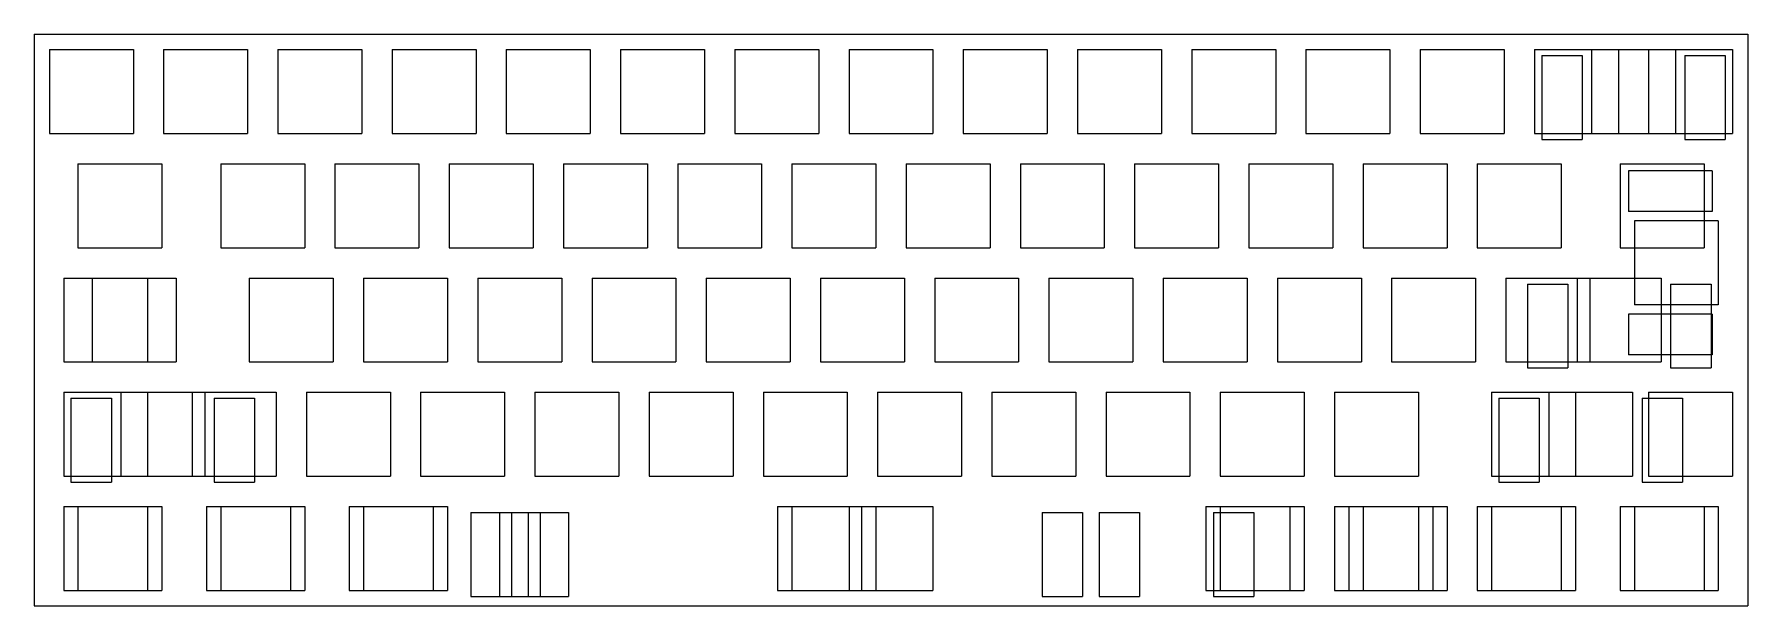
# Model space of a CAD drawing. Header units: millimetres. Extents: x 0 to 286, y -95 to 0.
import ezdxf

# ---------------------------------------------------------------- set-up
doc = ezdxf.new("R2010")
doc.units = ezdxf.units.MM

msp = doc.modelspace()

# ---------------------------------------------------------------- linework, layer by layer
for p, q in [((0, 0), (285.75, 0)), ((0, 0), (0, -95.25)), ((285.75, 0), (285.75, -95.25)), ((2.525, -2.525), (16.525, -2.525)), ((2.525, -2.525), (2.525, -16.525)), ((16.525, -2.525), (16.525, -16.525)), ((21.575, -2.525), (35.575, -2.525)), ((21.575, -2.525), (21.575, -16.525)), ((35.575, -2.525), (35.575, -16.525)), ((40.625, -2.525), (54.625, -2.525)), ((40.625, -2.525), (40.625, -16.525)), ((54.625, -2.525), (54.625, -16.525)), ((59.675, -2.525), (73.675, -2.525)), ((59.675, -2.525), (59.675, -16.525)), ((73.675, -2.525), (73.675, -16.525)), ((78.725, -2.525), (92.725, -2.525)), ((78.725, -2.525), (78.725, -16.525)), ((92.725, -2.525), (92.725, -16.525)), ((97.775, -2.525), (111.775, -2.525)), ((97.775, -2.525), (97.775, -16.525)), ((111.775, -2.525), (111.775, -16.525)), ((116.825, -2.525), (130.825, -2.525)), ((116.825, -2.525), (116.825, -16.525)), ((130.825, -2.525), (130.825, -16.525)), ((135.875, -2.525), (149.875, -2.525)), ((135.875, -2.525), (135.875, -16.525)), ((149.875, -2.525), (149.875, -16.525)), ((154.925, -2.525), (168.925, -2.525)), ((154.925, -2.525), (154.925, -16.525)), ((168.925, -2.525), (168.925, -16.525)), ((173.975, -2.525), (187.975, -2.525)), ((173.975, -2.525), (173.975, -16.525)), ((187.975, -2.525), (187.975, -16.525)), ((193.025, -2.525), (207.025, -2.525)), ((193.025, -2.525), (193.025, -16.525)), ((207.025, -2.525), (207.025, -16.525)), ((212.075, -2.525), (226.075, -2.525)), ((212.075, -2.525), (212.075, -16.525)), ((226.075, -2.525), (226.075, -16.525)), ((231.125, -2.525), (245.125, -2.525)), ((231.125, -2.525), (231.125, -16.525)), ((245.125, -2.525), (245.125, -16.525)), ((250.175, -2.525), (264.175, -2.525)), ((250.175, -2.525), (250.175, -16.525)), ((259.7, -2.525), (273.7, -2.525)), ((259.7, -2.525), (259.7, -16.525)), ((264.175, -2.525), (264.175, -16.525)), ((269.225, -2.525), (283.225, -2.525)), ((269.225, -2.525), (269.225, -16.525)), ((273.7, -2.525), (273.7, -16.525)), ((283.225, -2.525), (283.225, -16.525)), ((251.387, -3.525), (258.137, -3.525)), ((251.387, -3.525), (251.387, -17.525)), ((258.137, -3.525), (258.137, -17.525)), ((275.263, -3.525), (282.013, -3.525)), ((275.263, -3.525), (275.263, -17.525)), ((282.013, -3.525), (282.013, -17.525)), ((2.525, -16.525), (16.525, -16.525)), ((21.575, -16.525), (35.575, -16.525)), ((40.625, -16.525), (54.625, -16.525)), ((59.675, -16.525), (73.675, -16.525)), ((78.725, -16.525), (92.725, -16.525)), ((97.775, -16.525), (111.775, -16.525)), ((116.825, -16.525), (130.825, -16.525)), ((135.875, -16.525), (149.875, -16.525)), ((154.925, -16.525), (168.925, -16.525)), ((173.975, -16.525), (187.975, -16.525)), ((193.025, -16.525), (207.025, -16.525)), ((212.075, -16.525), (226.075, -16.525)), ((231.125, -16.525), (245.125, -16.525)), ((250.175, -16.525), (264.175, -16.525)), ((259.7, -16.525), (273.7, -16.525)), ((269.225, -16.525), (283.225, -16.525)), ((251.387, -17.525), (258.137, -17.525)), ((275.263, -17.525), (282.013, -17.525)), ((7.2875, -21.575), (21.2875, -21.575)), ((7.2875, -21.575), (7.2875, -35.575)), ((21.2875, -21.575), (21.2875, -35.575)), ((31.1, -21.575), (45.1, -21.575)), ((31.1, -21.575), (31.1, -35.575)), ((45.1, -21.575), (45.1, -35.575)), ((50.15, -21.575), (64.15, -21.575)), ((50.15, -21.575), (50.15, -35.575)), ((64.15, -21.575), (64.15, -35.575)), ((69.2, -21.575), (83.2, -21.575)), ((69.2, -21.575), (69.2, -35.575)), ((83.2, -21.575), (83.2, -35.575)), ((88.25, -21.575), (102.25, -21.575)), ((88.25, -21.575), (88.25, -35.575)), ((102.25, -21.575), (102.25, -35.575)), ((107.3, -21.575), (121.3, -21.575)), ((107.3, -21.575), (107.3, -35.575)), ((121.3, -21.575), (121.3, -35.575)), ((126.35, -21.575), (140.35, -21.575)), ((126.35, -21.575), (126.35, -35.575)), ((140.35, -21.575), (140.35, -35.575)), ((145.4, -21.575), (159.4, -21.575)), ((145.4, -21.575), (145.4, -35.575)), ((159.4, -21.575), (159.4, -35.575)), ((164.45, -21.575), (178.45, -21.575)), ((164.45, -21.575), (164.45, -35.575)), ((178.45, -21.575), (178.45, -35.575)), ((183.5, -21.575), (197.5, -21.575)), ((183.5, -21.575), (183.5, -35.575)), ((197.5, -21.575), (197.5, -35.575)), ((202.55, -21.575), (216.55, -21.575)), ((202.55, -21.575), (202.55, -35.575)), ((216.55, -21.575), (216.55, -35.575)), ((221.6, -21.575), (235.6, -21.575)), ((221.6, -21.575), (221.6, -35.575)), ((235.6, -21.575), (235.6, -35.575)), ((240.65, -21.575), (254.65, -21.575)), ((240.65, -21.575), (240.65, -35.575)), ((254.65, -21.575), (254.65, -35.575)), ((264.4625, -21.575), (278.4625, -21.575)), ((264.4625, -21.575), (264.4625, -35.575)), ((265.84375, -22.787), (265.84375, -29.537)), ((279.84375, -22.787), (265.84375, -22.787)), ((278.4625, -21.575), (278.4625, -35.575)), ((279.84375, -22.787), (279.84375, -29.537)), ((279.84375, -29.537), (265.84375, -29.537)), ((266.84375, -31.1), (266.84375, -45.1)), ((280.84375, -31.1), (266.84375, -31.1)), ((280.84375, -31.1), (280.84375, -45.1)), ((7.2875, -35.575), (21.2875, -35.575)), ((31.1, -35.575), (45.1, -35.575)), ((50.15, -35.575), (64.15, -35.575)), ((69.2, -35.575), (83.2, -35.575)), ((88.25, -35.575), (102.25, -35.575)), ((107.3, -35.575), (121.3, -35.575)), ((126.35, -35.575), (140.35, -35.575)), ((145.4, -35.575), (159.4, -35.575)), ((164.45, -35.575), (178.45, -35.575)), ((183.5, -35.575), (197.5, -35.575)), ((202.55, -35.575), (216.55, -35.575)), ((221.6, -35.575), (235.6, -35.575)), ((240.65, -35.575), (254.65, -35.575)), ((264.4625, -35.575), (278.4625, -35.575)), ((4.90625, -40.625), (18.90625, -40.625)), ((4.90625, -40.625), (4.90625, -54.625)), ((9.66875, -40.625), (23.66875, -40.625)), ((9.66875, -40.625), (9.66875, -54.625)), ((18.90625, -40.625), (18.90625, -54.625)), ((23.66875, -40.625), (23.66875, -54.625)), ((35.8625, -40.625), (49.8625, -40.625)), ((35.8625, -40.625), (35.8625, -54.625)), ((49.8625, -40.625), (49.8625, -54.625)), ((54.9125, -40.625), (68.9125, -40.625)), ((54.9125, -40.625), (54.9125, -54.625)), ((68.9125, -40.625), (68.9125, -54.625)), ((73.9625, -40.625), (87.9625, -40.625)), ((73.9625, -40.625), (73.9625, -54.625)), ((87.9625, -40.625), (87.9625, -54.625)), ((93.0125, -40.625), (107.0125, -40.625)), ((93.0125, -40.625), (93.0125, -54.625)), ((107.0125, -40.625), (107.0125, -54.625)), ((112.0625, -40.625), (126.0625, -40.625)), ((112.0625, -40.625), (112.0625, -54.625)), ((126.0625, -40.625), (126.0625, -54.625)), ((131.1125, -40.625), (145.1125, -40.625)), ((131.1125, -40.625), (131.1125, -54.625)), ((145.1125, -40.625), (145.1125, -54.625)), ((150.1625, -40.625), (164.1625, -40.625)), ((150.1625, -40.625), (150.1625, -54.625)), ((164.1625, -40.625), (164.1625, -54.625)), ((169.2125, -40.625), (183.2125, -40.625)), ((169.2125, -40.625), (169.2125, -54.625)), ((183.2125, -40.625), (183.2125, -54.625)), ((188.2625, -40.625), (202.2625, -40.625)), ((188.2625, -40.625), (188.2625, -54.625)), ((202.2625, -40.625), (202.2625, -54.625)), ((207.3125, -40.625), (221.3125, -40.625)), ((207.3125, -40.625), (207.3125, -54.625)), ((221.3125, -40.625), (221.3125, -54.625)), ((226.3625, -40.625), (240.3625, -40.625)), ((226.3625, -40.625), (226.3625, -54.625)), ((240.3625, -40.625), (240.3625, -54.625)), ((245.4125, -40.625), (259.4125, -40.625)), ((245.4125, -40.625), (245.4125, -54.625)), ((249.00575, -41.625), (255.75575, -41.625)), ((249.00575, -41.625), (249.00575, -55.625)), ((255.75575, -41.625), (255.75575, -55.625)), ((257.31875, -40.625), (271.31875, -40.625)), ((257.31875, -40.625), (257.31875, -54.625)), ((259.4125, -40.625), (259.4125, -54.625)), ((271.31875, -40.625), (271.31875, -54.625)), ((272.88175, -41.625), (279.63175, -41.625)), ((272.88175, -41.625), (272.88175, -55.625)), ((279.63175, -41.625), (279.63175, -55.625)), ((280.84375, -45.1), (266.84375, -45.1)), ((265.84375, -46.663), (265.84375, -53.413)), ((279.84375, -46.663), (265.84375, -46.663)), ((279.84375, -46.663), (279.84375, -53.413)), ((279.84375, -53.413), (265.84375, -53.413)), ((4.90625, -54.625), (18.90625, -54.625)), ((9.66875, -54.625), (23.66875, -54.625)), ((35.8625, -54.625), (49.8625, -54.625)), ((54.9125, -54.625), (68.9125, -54.625)), ((73.9625, -54.625), (87.9625, -54.625)), ((93.0125, -54.625), (107.0125, -54.625)), ((112.0625, -54.625), (126.0625, -54.625)), ((131.1125, -54.625), (145.1125, -54.625)), ((150.1625, -54.625), (164.1625, -54.625)), ((169.2125, -54.625), (183.2125, -54.625)), ((188.2625, -54.625), (202.2625, -54.625)), ((207.3125, -54.625), (221.3125, -54.625)), ((226.3625, -54.625), (240.3625, -54.625)), ((245.4125, -54.625), (259.4125, -54.625)), ((249.00575, -55.625), (255.75575, -55.625)), ((257.31875, -54.625), (271.31875, -54.625)), ((272.88175, -55.625), (279.63175, -55.625)), ((4.90625, -59.675), (18.90625, -59.675)), ((4.90625, -59.675), (4.90625, -73.675)), ((14.43125, -59.675), (28.43125, -59.675)), ((14.43125, -59.675), (14.43125, -73.675)), ((18.90625, -59.675), (18.90625, -73.675)), ((26.3375, -59.675), (40.3375, -59.675)), ((26.3375, -59.675), (26.3375, -73.675)), ((28.43125, -59.675), (28.43125, -73.675)), ((40.3375, -59.675), (40.3375, -73.675)), ((45.3875, -59.675), (59.3875, -59.675)), ((45.3875, -59.675), (45.3875, -73.675)), ((59.3875, -59.675), (59.3875, -73.675)), ((64.4375, -59.675), (78.4375, -59.675)), ((64.4375, -59.675), (64.4375, -73.675)), ((78.4375, -59.675), (78.4375, -73.675)), ((83.4875, -59.675), (97.4875, -59.675)), ((83.4875, -59.675), (83.4875, -73.675)), ((97.4875, -59.675), (97.4875, -73.675)), ((102.5375, -59.675), (116.5375, -59.675)), ((102.5375, -59.675), (102.5375, -73.675)), ((116.5375, -59.675), (116.5375, -73.675)), ((121.5875, -59.675), (135.5875, -59.675)), ((121.5875, -59.675), (121.5875, -73.675)), ((135.5875, -59.675), (135.5875, -73.675)), ((140.6375, -59.675), (154.6375, -59.675)), ((140.6375, -59.675), (140.6375, -73.675)), ((154.6375, -59.675), (154.6375, -73.675)), ((159.6875, -59.675), (173.6875, -59.675)), ((159.6875, -59.675), (159.6875, -73.675)), ((173.6875, -59.675), (173.6875, -73.675)), ((178.7375, -59.675), (192.7375, -59.675)), ((178.7375, -59.675), (178.7375, -73.675)), ((192.7375, -59.675), (192.7375, -73.675)), ((197.7875, -59.675), (211.7875, -59.675)), ((197.7875, -59.675), (197.7875, -73.675)), ((211.7875, -59.675), (211.7875, -73.675)), ((216.8375, -59.675), (230.8375, -59.675)), ((216.8375, -59.675), (216.8375, -73.675)), ((230.8375, -59.675), (230.8375, -73.675)), ((243.03125, -59.675), (257.03125, -59.675)), ((243.03125, -59.675), (243.03125, -73.675)), ((252.55625, -59.675), (266.55625, -59.675)), ((252.55625, -59.675), (252.55625, -73.675)), ((257.03125, -59.675), (257.03125, -73.675)), ((266.55625, -59.675), (266.55625, -73.675)), ((269.225, -59.675), (283.225, -59.675)), ((269.225, -59.675), (269.225, -73.675)), ((283.225, -59.675), (283.225, -73.675)), ((6.11825, -60.675), (12.86825, -60.675)), ((6.11825, -60.675), (6.11825, -74.675)), ((12.86825, -60.675), (12.86825, -74.675)), ((29.99425, -60.675), (36.74425, -60.675)), ((29.99425, -60.675), (29.99425, -74.675)), ((36.74425, -60.675), (36.74425, -74.675)), ((244.24325, -60.675), (250.99325, -60.675)), ((244.24325, -60.675), (244.24325, -74.675)), ((250.99325, -60.675), (250.99325, -74.675)), ((268.11925, -60.675), (274.86925, -60.675)), ((268.11925, -60.675), (268.11925, -74.675)), ((274.86925, -60.675), (274.86925, -74.675)), ((4.90625, -73.675), (18.90625, -73.675)), ((14.43125, -73.675), (28.43125, -73.675)), ((26.3375, -73.675), (40.3375, -73.675)), ((45.3875, -73.675), (59.3875, -73.675)), ((64.4375, -73.675), (78.4375, -73.675)), ((83.4875, -73.675), (97.4875, -73.675)), ((102.5375, -73.675), (116.5375, -73.675)), ((121.5875, -73.675), (135.5875, -73.675)), ((140.6375, -73.675), (154.6375, -73.675)), ((159.6875, -73.675), (173.6875, -73.675)), ((178.7375, -73.675), (192.7375, -73.675)), ((197.7875, -73.675), (211.7875, -73.675)), ((216.8375, -73.675), (230.8375, -73.675)), ((243.03125, -73.675), (257.03125, -73.675)), ((252.55625, -73.675), (266.55625, -73.675)), ((269.225, -73.675), (283.225, -73.675)), ((6.11825, -74.675), (12.86825, -74.675)), ((29.99425, -74.675), (36.74425, -74.675)), ((244.24325, -74.675), (250.99325, -74.675)), ((268.11925, -74.675), (274.86925, -74.675)), ((4.90625, -78.725), (18.90625, -78.725)), ((4.90625, -78.725), (4.90625, -92.725)), ((7.2875, -78.725), (21.2875, -78.725)), ((7.2875, -78.725), (7.2875, -92.725)), ((7.2875, -78.725), (21.2875, -78.725)), ((7.2875, -78.725), (7.2875, -92.725)), ((18.90625, -78.725), (18.90625, -92.725)), ((21.2875, -78.725), (21.2875, -92.725)), ((21.2875, -78.725), (21.2875, -92.725)), ((28.71875, -78.725), (42.71875, -78.725)), ((28.71875, -78.725), (28.71875, -92.725)), ((31.1, -78.725), (45.1, -78.725)), ((31.1, -78.725), (31.1, -92.725)), ((31.1, -78.725), (45.1, -78.725)), ((31.1, -78.725), (31.1, -92.725)), ((42.71875, -78.725), (42.71875, -92.725)), ((45.1, -78.725), (45.1, -92.725)), ((45.1, -78.725), (45.1, -92.725)), ((52.53125, -78.725), (66.53125, -78.725)), ((52.53125, -78.725), (52.53125, -92.725)), ((54.9125, -78.725), (68.9125, -78.725)), ((54.9125, -78.725), (54.9125, -92.725)), ((54.9125, -78.725), (68.9125, -78.725)), ((54.9125, -78.725), (54.9125, -92.725)), ((66.53125, -78.725), (66.53125, -92.725)), ((68.9125, -78.725), (68.9125, -92.725)), ((68.9125, -78.725), (68.9125, -92.725)), ((72.825, -79.725), (79.575, -79.725)), ((72.825, -79.725), (72.825, -93.725)), ((77.59375, -79.725), (84.34375, -79.725)), ((77.59375, -79.725), (77.59375, -93.725)), ((79.575, -79.725), (79.575, -93.725)), ((82.35, -79.725), (89.1, -79.725)), ((82.35, -79.725), (82.35, -93.725)), ((84.34375, -79.725), (84.34375, -93.725)), ((89.1, -79.725), (89.1, -93.725)), ((123.96875, -78.725), (137.96875, -78.725)), ((123.96875, -78.725), (123.96875, -92.725)), ((126.35, -78.725), (140.35, -78.725)), ((126.35, -78.725), (126.35, -92.725)), ((135.875, -78.725), (149.875, -78.725)), ((135.875, -78.725), (135.875, -92.725)), ((137.96875, -78.725), (137.96875, -92.725)), ((140.35, -78.725), (140.35, -92.725)), ((149.875, -78.725), (149.875, -92.725)), ((168.075, -79.725), (174.825, -79.725)), ((168.075, -79.725), (168.075, -93.725)), ((174.825, -79.725), (174.825, -93.725)), ((177.59375, -79.725), (184.34375, -79.725)), ((177.59375, -79.725), (177.59375, -93.725)), ((184.34375, -79.725), (184.34375, -93.725)), ((195.40625, -78.725), (209.40625, -78.725)), ((195.40625, -78.725), (195.40625, -92.725)), ((196.65, -79.725), (203.4, -79.725)), ((196.65, -79.725), (196.65, -93.725)), ((197.7875, -78.725), (211.7875, -78.725)), ((197.7875, -78.725), (197.7875, -92.725)), ((203.4, -79.725), (203.4, -93.725)), ((209.40625, -78.725), (209.40625, -92.725)), ((211.7875, -78.725), (211.7875, -92.725)), ((216.8375, -78.725), (230.8375, -78.725)), ((216.8375, -78.725), (216.8375, -92.725)), ((219.21875, -78.725), (233.21875, -78.725)), ((219.21875, -78.725), (219.21875, -92.725)), ((221.6, -78.725), (235.6, -78.725)), ((221.6, -78.725), (221.6, -92.725)), ((230.8375, -78.725), (230.8375, -92.725)), ((233.21875, -78.725), (233.21875, -92.725)), ((235.6, -78.725), (235.6, -92.725)), ((240.65, -78.725), (254.65, -78.725)), ((240.65, -78.725), (240.65, -92.725)), ((240.65, -78.725), (254.65, -78.725)), ((240.65, -78.725), (240.65, -92.725)), ((243.03125, -78.725), (257.03125, -78.725)), ((243.03125, -78.725), (243.03125, -92.725)), ((254.65, -78.725), (254.65, -92.725)), ((254.65, -78.725), (254.65, -92.725)), ((257.03125, -78.725), (257.03125, -92.725)), ((264.4625, -78.725), (278.4625, -78.725)), ((264.4625, -78.725), (264.4625, -92.725)), ((264.4625, -78.725), (278.4625, -78.725)), ((264.4625, -78.725), (264.4625, -92.725)), ((266.84375, -78.725), (280.84375, -78.725)), ((266.84375, -78.725), (266.84375, -92.725)), ((278.4625, -78.725), (278.4625, -92.725)), ((278.4625, -78.725), (278.4625, -92.725)), ((280.84375, -78.725), (280.84375, -92.725)), ((4.90625, -92.725), (18.90625, -92.725)), ((7.2875, -92.725), (21.2875, -92.725)), ((7.2875, -92.725), (21.2875, -92.725)), ((28.71875, -92.725), (42.71875, -92.725)), ((31.1, -92.725), (45.1, -92.725)), ((31.1, -92.725), (45.1, -92.725)), ((52.53125, -92.725), (66.53125, -92.725)), ((54.9125, -92.725), (68.9125, -92.725)), ((54.9125, -92.725), (68.9125, -92.725)), ((72.825, -93.725), (79.575, -93.725)), ((77.59375, -93.725), (84.34375, -93.725)), ((82.35, -93.725), (89.1, -93.725)), ((123.96875, -92.725), (137.96875, -92.725)), ((126.35, -92.725), (140.35, -92.725)), ((135.875, -92.725), (149.875, -92.725)), ((168.075, -93.725), (174.825, -93.725)), ((177.59375, -93.725), (184.34375, -93.725)), ((195.40625, -92.725), (209.40625, -92.725)), ((196.65, -93.725), (203.4, -93.725)), ((197.7875, -92.725), (211.7875, -92.725)), ((216.8375, -92.725), (230.8375, -92.725)), ((219.21875, -92.725), (233.21875, -92.725)), ((221.6, -92.725), (235.6, -92.725)), ((240.65, -92.725), (254.65, -92.725)), ((240.65, -92.725), (254.65, -92.725)), ((243.03125, -92.725), (257.03125, -92.725)), ((264.4625, -92.725), (278.4625, -92.725)), ((264.4625, -92.725), (278.4625, -92.725)), ((266.84375, -92.725), (280.84375, -92.725)), ((0, -95.25), (285.75, -95.25))]:
    msp.add_line(p, q)
for centre, start, end in [((2.525, -2.525), 90, 180), ((16.525, -2.525), 0, 90), ((21.575, -2.525), 90, 180), ((35.575, -2.525), 0, 90), ((40.625, -2.525), 90, 180), ((54.625, -2.525), 0, 90), ((59.675, -2.525), 90, 180), ((73.675, -2.525), 0, 90), ((78.725, -2.525), 90, 180), ((92.725, -2.525), 0, 90), ((97.775, -2.525), 90, 180), ((111.775, -2.525), 0, 90), ((116.825, -2.525), 90, 180), ((130.825, -2.525), 0, 90), ((135.875, -2.525), 90, 180), ((149.875, -2.525), 0, 90), ((154.925, -2.525), 90, 180), ((168.925, -2.525), 0, 90), ((173.975, -2.525), 90, 180), ((187.975, -2.525), 0, 90), ((193.025, -2.525), 90, 180), ((207.025, -2.525), 0, 90), ((212.075, -2.525), 90, 180), ((226.075, -2.525), 0, 90), ((231.125, -2.525), 90, 180), ((245.125, -2.525), 0, 90), ((250.175, -2.525), 90, 180), ((259.7, -2.525), 90, 180), ((264.175, -2.525), 0, 90), ((269.225, -2.525), 90, 180), ((273.7, -2.525), 0, 90), ((283.225, -2.525), 0, 90), ((251.387, -3.525), 90, 180), ((258.137, -3.525), 0, 90), ((275.263, -3.525), 90, 180), ((282.013, -3.525), 0, 90), ((2.525, -16.525), 180, 270), ((16.525, -16.525), 270, 360), ((21.575, -16.525), 180, 270), ((35.575, -16.525), 270, 360), ((40.625, -16.525), 180, 270), ((54.625, -16.525), 270, 360), ((59.675, -16.525), 180, 270), ((73.675, -16.525), 270, 360), ((78.725, -16.525), 180, 270), ((92.725, -16.525), 270, 360), ((97.775, -16.525), 180, 270), ((111.775, -16.525), 270, 360), ((116.825, -16.525), 180, 270), ((130.825, -16.525), 270, 360), ((135.875, -16.525), 180, 270), ((149.875, -16.525), 270, 360), ((154.925, -16.525), 180, 270), ((168.925, -16.525), 270, 360), ((173.975, -16.525), 180, 270), ((187.975, -16.525), 270, 360), ((193.025, -16.525), 180, 270), ((207.025, -16.525), 270, 360), ((212.075, -16.525), 180, 270), ((226.075, -16.525), 270, 360), ((231.125, -16.525), 180, 270), ((245.125, -16.525), 270, 360), ((250.175, -16.525), 180, 270), ((259.7, -16.525), 180, 270), ((264.175, -16.525), 270, 360), ((269.225, -16.525), 180, 270), ((273.7, -16.525), 270, 360), ((283.225, -16.525), 270, 360), ((251.387, -17.525), 180, 270), ((258.137, -17.525), 270, 360), ((275.263, -17.525), 180, 270), ((282.013, -17.525), 270, 360), ((7.2875, -21.575), 90, 180), ((21.2875, -21.575), 0, 90), ((31.1, -21.575), 90, 180), ((45.1, -21.575), 0, 90), ((50.15, -21.575), 90, 180), ((64.15, -21.575), 0, 90), ((69.2, -21.575), 90, 180), ((83.2, -21.575), 0, 90), ((88.25, -21.575), 90, 180), ((102.25, -21.575), 0, 90), ((107.3, -21.575), 90, 180), ((121.3, -21.575), 0, 90), ((126.35, -21.575), 90, 180), ((140.35, -21.575), 0, 90), ((145.4, -21.575), 90, 180), ((159.4, -21.575), 0, 90), ((164.45, -21.575), 90, 180), ((178.45, -21.575), 0, 90), ((183.5, -21.575), 90, 180), ((197.5, -21.575), 0, 90), ((202.55, -21.575), 90, 180), ((216.55, -21.575), 0, 90), ((221.6, -21.575), 90, 180), ((235.6, -21.575), 0, 90), ((240.65, -21.575), 90, 180), ((254.65, -21.575), 0, 90), ((264.4625, -21.575), 90, 180), ((265.84375, -22.787), 90, 180), ((278.4625, -21.575), 0, 90), ((279.84375, -22.787), 0, 90), ((265.84375, -29.537), 180, 270), ((266.84375, -31.1), 90, 180), ((279.84375, -29.537), -90, 0), ((280.84375, -31.1), 0, 90), ((7.2875, -35.575), 180, 270), ((21.2875, -35.575), 270, 360), ((31.1, -35.575), 180, 270), ((45.1, -35.575), 270, 360), ((50.15, -35.575), 180, 270), ((64.15, -35.575), 270, 360), ((69.2, -35.575), 180, 270), ((83.2, -35.575), 270, 360), ((88.25, -35.575), 180, 270), ((102.25, -35.575), 270, 360), ((107.3, -35.575), 180, 270), ((121.3, -35.575), 270, 360), ((126.35, -35.575), 180, 270), ((140.35, -35.575), 270, 360), ((145.4, -35.575), 180, 270), ((159.4, -35.575), 270, 360), ((164.45, -35.575), 180, 270), ((178.45, -35.575), 270, 360), ((183.5, -35.575), 180, 270), ((197.5, -35.575), 270, 360), ((202.55, -35.575), 180, 270), ((216.55, -35.575), 270, 360), ((221.6, -35.575), 180, 270), ((235.6, -35.575), 270, 360), ((240.65, -35.575), 180, 270), ((254.65, -35.575), 270, 360), ((264.4625, -35.575), 180, 270), ((278.4625, -35.575), 270, 360), ((4.90625, -40.625), 90, 180), ((9.66875, -40.625), 90, 180), ((18.90625, -40.625), 0, 90), ((23.66875, -40.625), 0, 90), ((35.8625, -40.625), 90, 180), ((49.8625, -40.625), 0, 90), ((54.9125, -40.625), 90, 180), ((68.9125, -40.625), 0, 90), ((73.9625, -40.625), 90, 180), ((87.9625, -40.625), 0, 90), ((93.0125, -40.625), 90, 180), ((107.0125, -40.625), 0, 90), ((112.0625, -40.625), 90, 180), ((126.0625, -40.625), 0, 90), ((131.1125, -40.625), 90, 180), ((145.1125, -40.625), 0, 90), ((150.1625, -40.625), 90, 180), ((164.1625, -40.625), 0, 90), ((169.2125, -40.625), 90, 180), ((183.2125, -40.625), 0, 90), ((188.2625, -40.625), 90, 180), ((202.2625, -40.625), 0, 90), ((207.3125, -40.625), 90, 180), ((221.3125, -40.625), 0, 90), ((226.3625, -40.625), 90, 180), ((240.3625, -40.625), 0, 90), ((245.4125, -40.625), 90, 180), ((249.00575, -41.625), 90, 180), ((255.75575, -41.625), 0, 90), ((257.31875, -40.625), 90, 180), ((259.4125, -40.625), 0, 90), ((271.31875, -40.625), 0, 90), ((272.88175, -41.625), 90, 180), ((279.63175, -41.625), 0, 90), ((266.84375, -45.1), 180, 270), ((280.84375, -45.1), -90, 0), ((265.84375, -46.663), 90, 180), ((279.84375, -46.663), 0, 90), ((265.84375, -53.413), 180, 270), ((279.84375, -53.413), -90, 0), ((4.90625, -54.625), 180, 270), ((9.66875, -54.625), 180, 270), ((18.90625, -54.625), 270, 360), ((23.66875, -54.625), 270, 360), ((35.8625, -54.625), 180, 270), ((49.8625, -54.625), 270, 360), ((54.9125, -54.625), 180, 270), ((68.9125, -54.625), 270, 360), ((73.9625, -54.625), 180, 270), ((87.9625, -54.625), 270, 360), ((93.0125, -54.625), 180, 270), ((107.0125, -54.625), 270, 360), ((112.0625, -54.625), 180, 270), ((126.0625, -54.625), 270, 360), ((131.1125, -54.625), 180, 270), ((145.1125, -54.625), 270, 360), ((150.1625, -54.625), 180, 270), ((164.1625, -54.625), 270, 360), ((169.2125, -54.625), 180, 270), ((183.2125, -54.625), 270, 360), ((188.2625, -54.625), 180, 270), ((202.2625, -54.625), 270, 360), ((207.3125, -54.625), 180, 270), ((221.3125, -54.625), 270, 360), ((226.3625, -54.625), 180, 270), ((240.3625, -54.625), 270, 360), ((245.4125, -54.625), 180, 270), ((249.00575, -55.625), 180, 270), ((255.75575, -55.625), 270, 360), ((257.31875, -54.625), 180, 270), ((259.4125, -54.625), 270, 360), ((271.31875, -54.625), 270, 360), ((272.88175, -55.625), 180, 270), ((279.63175, -55.625), 270, 360), ((4.90625, -59.675), 90, 180), ((14.43125, -59.675), 90, 180), ((18.90625, -59.675), 0, 90), ((26.3375, -59.675), 90, 180), ((28.43125, -59.675), 0, 90), ((40.3375, -59.675), 0, 90), ((45.3875, -59.675), 90, 180), ((59.3875, -59.675), 0, 90), ((64.4375, -59.675), 90, 180), ((78.4375, -59.675), 0, 90), ((83.4875, -59.675), 90, 180), ((97.4875, -59.675), 0, 90), ((102.5375, -59.675), 90, 180), ((116.5375, -59.675), 0, 90), ((121.5875, -59.675), 90, 180), ((135.5875, -59.675), 0, 90), ((140.6375, -59.675), 90, 180), ((154.6375, -59.675), 0, 90), ((159.6875, -59.675), 90, 180), ((173.6875, -59.675), 0, 90), ((178.7375, -59.675), 90, 180), ((192.7375, -59.675), 0, 90), ((197.7875, -59.675), 90, 180), ((211.7875, -59.675), 0, 90), ((216.8375, -59.675), 90, 180), ((230.8375, -59.675), 0, 90), ((243.03125, -59.675), 90, 180), ((252.55625, -59.675), 90, 180), ((257.03125, -59.675), 0, 90), ((266.55625, -59.675), 0, 90), ((269.225, -59.675), 90, 180), ((283.225, -59.675), 0, 90), ((6.11825, -60.675), 90, 180), ((12.86825, -60.675), 0, 90), ((29.99425, -60.675), 90, 180), ((36.74425, -60.675), 0, 90), ((244.24325, -60.675), 90, 180), ((250.99325, -60.675), 0, 90), ((268.11925, -60.675), 90, 180), ((274.86925, -60.675), 0, 90), ((4.90625, -73.675), 180, 270), ((14.43125, -73.675), 180, 270), ((18.90625, -73.675), 270, 360), ((26.3375, -73.675), 180, 270), ((28.43125, -73.675), 270, 360), ((40.3375, -73.675), 270, 360), ((45.3875, -73.675), 180, 270), ((59.3875, -73.675), 270, 360), ((64.4375, -73.675), 180, 270), ((78.4375, -73.675), 270, 360), ((83.4875, -73.675), 180, 270), ((97.4875, -73.675), 270, 360), ((102.5375, -73.675), 180, 270), ((116.5375, -73.675), 270, 360), ((121.5875, -73.675), 180, 270), ((135.5875, -73.675), 270, 360), ((140.6375, -73.675), 180, 270), ((154.6375, -73.675), 270, 360), ((159.6875, -73.675), 180, 270), ((173.6875, -73.675), 270, 360), ((178.7375, -73.675), 180, 270), ((192.7375, -73.675), 270, 360), ((197.7875, -73.675), 180, 270), ((211.7875, -73.675), 270, 360), ((216.8375, -73.675), 180, 270), ((230.8375, -73.675), 270, 360), ((243.03125, -73.675), 180, 270), ((252.55625, -73.675), 180, 270), ((257.03125, -73.675), 270, 360), ((266.55625, -73.675), 270, 360), ((269.225, -73.675), 180, 270), ((283.225, -73.675), 270, 360), ((6.11825, -74.675), 180, 270), ((12.86825, -74.675), 270, 360), ((29.99425, -74.675), 180, 270), ((36.74425, -74.675), 270, 360), ((244.24325, -74.675), 180, 270), ((250.99325, -74.675), 270, 360), ((268.11925, -74.675), 180, 270), ((274.86925, -74.675), 270, 360), ((4.90625, -78.725), 90, 180), ((7.2875, -78.725), 90, 180), ((7.2875, -78.725), 90, 180), ((18.90625, -78.725), 0, 90), ((21.2875, -78.725), 0, 90), ((21.2875, -78.725), 0, 90), ((28.71875, -78.725), 90, 180), ((31.1, -78.725), 90, 180), ((31.1, -78.725), 90, 180), ((42.71875, -78.725), 0, 90), ((45.1, -78.725), 0, 90), ((45.1, -78.725), 0, 90), ((52.53125, -78.725), 90, 180), ((54.9125, -78.725), 90, 180), ((54.9125, -78.725), 90, 180), ((66.53125, -78.725), 0, 90), ((68.9125, -78.725), 0, 90), ((68.9125, -78.725), 0, 90), ((72.825, -79.725), 90, 180), ((77.59375, -79.725), 90, 180), ((79.575, -79.725), 0, 90), ((82.35, -79.725), 90, 180), ((84.34375, -79.725), 0, 90), ((89.1, -79.725), 0, 90), ((123.96875, -78.725), 90, 180), ((126.35, -78.725), 90, 180), ((135.875, -78.725), 90, 180), ((137.96875, -78.725), 0, 90), ((140.35, -78.725), 0, 90), ((149.875, -78.725), 0, 90), ((168.075, -79.725), 90, 180), ((174.825, -79.725), 0, 90), ((177.59375, -79.725), 90, 180), ((184.34375, -79.725), 0, 90), ((195.40625, -78.725), 90, 180), ((196.65, -79.725), 90, 180), ((197.7875, -78.725), 90, 180), ((203.4, -79.725), 0, 90), ((209.40625, -78.725), 0, 90), ((211.7875, -78.725), 0, 90), ((216.8375, -78.725), 90, 180), ((219.21875, -78.725), 90, 180), ((221.6, -78.725), 90, 180), ((230.8375, -78.725), 0, 90), ((233.21875, -78.725), 0, 90), ((235.6, -78.725), 0, 90), ((240.65, -78.725), 90, 180), ((240.65, -78.725), 90, 180), ((243.03125, -78.725), 90, 180), ((254.65, -78.725), 0, 90), ((254.65, -78.725), 0, 90), ((257.03125, -78.725), 0, 90), ((264.4625, -78.725), 90, 180), ((264.4625, -78.725), 90, 180), ((266.84375, -78.725), 90, 180), ((278.4625, -78.725), 0, 90), ((278.4625, -78.725), 0, 90), ((280.84375, -78.725), 0, 90), ((4.90625, -92.725), 180, 270), ((7.2875, -92.725), 180, 270), ((7.2875, -92.725), 180, 270), ((18.90625, -92.725), 270, 360), ((21.2875, -92.725), 270, 360), ((21.2875, -92.725), 270, 360), ((28.71875, -92.725), 180, 270), ((31.1, -92.725), 180, 270), ((31.1, -92.725), 180, 270), ((42.71875, -92.725), 270, 360), ((45.1, -92.725), 270, 360), ((45.1, -92.725), 270, 360), ((52.53125, -92.725), 180, 270), ((54.9125, -92.725), 180, 270), ((54.9125, -92.725), 180, 270), ((66.53125, -92.725), 270, 360), ((68.9125, -92.725), 270, 360), ((68.9125, -92.725), 270, 360), ((72.825, -93.725), 180, 270), ((77.59375, -93.725), 180, 270), ((79.575, -93.725), 270, 360), ((82.35, -93.725), 180, 270), ((84.34375, -93.725), 270, 360), ((89.1, -93.725), 270, 360), ((123.96875, -92.725), 180, 270), ((126.35, -92.725), 180, 270), ((135.875, -92.725), 180, 270), ((137.96875, -92.725), 270, 360), ((140.35, -92.725), 270, 360), ((149.875, -92.725), 270, 360), ((168.075, -93.725), 180, 270), ((174.825, -93.725), 270, 360), ((177.59375, -93.725), 180, 270), ((184.34375, -93.725), 270, 360), ((195.40625, -92.725), 180, 270), ((196.65, -93.725), 180, 270), ((197.7875, -92.725), 180, 270), ((203.4, -93.725), 270, 360), ((209.40625, -92.725), 270, 360), ((211.7875, -92.725), 270, 360), ((216.8375, -92.725), 180, 270), ((219.21875, -92.725), 180, 270), ((221.6, -92.725), 180, 270), ((230.8375, -92.725), 270, 360), ((233.21875, -92.725), 270, 360), ((235.6, -92.725), 270, 360), ((240.65, -92.725), 180, 270), ((240.65, -92.725), 180, 270), ((243.03125, -92.725), 180, 270), ((254.65, -92.725), 270, 360), ((254.65, -92.725), 270, 360), ((257.03125, -92.725), 270, 360), ((264.4625, -92.725), 180, 270), ((264.4625, -92.725), 180, 270), ((266.84375, -92.725), 180, 270), ((278.4625, -92.725), 270, 360), ((278.4625, -92.725), 270, 360), ((280.84375, -92.725), 270, 360)]:
    msp.add_arc(centre, 0, start, end)

doc.saveas('drawing.dxf')
